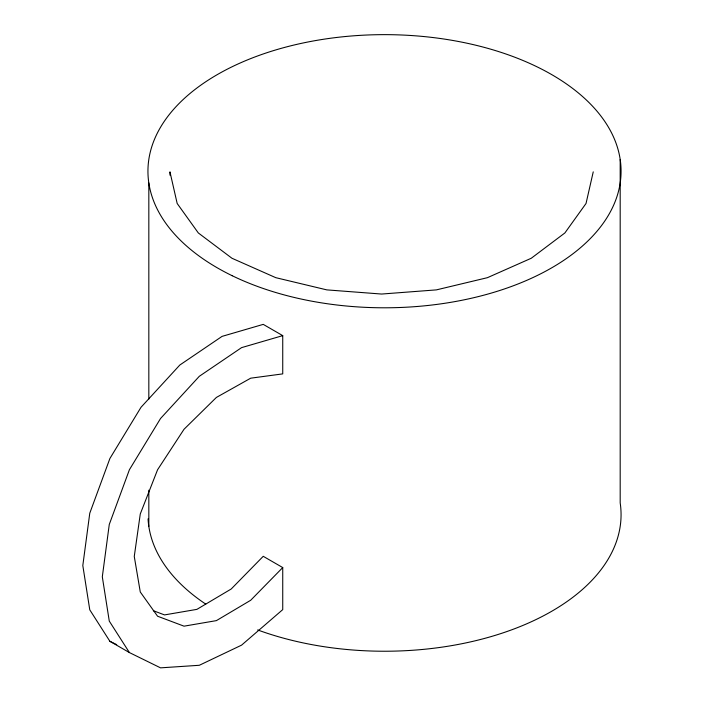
<?xml version="1.0" encoding="UTF-8"?>
<svg xmlns="http://www.w3.org/2000/svg" width="703" height="703" viewBox="0 0 703 703"><rect width="100%" height="100%" fill="white"/><g stroke="black" fill="none" stroke-linecap="round" stroke-linejoin="round"><path stroke-width="1.05" d="M593.244 171.857L586.03 203.483L564.887 232.948L531.257 258.256L487.425 277.676L436.378 289.882L381.606 294.047L326.825 289.882L275.787 277.676L231.955 258.256L198.316 232.948L177.174 203.483L169.959 171.857L169.959 175.144M282.738 567.567L250.707 600.257L216.392 620.626L184.028 626.171L157.569 616.215L140.275 591.988L134.264 556.451L140.275 513.972L157.569 469.762L184.028 429.261L216.392 397.432L250.707 378.179L282.738 373.882L282.738 335.63L263.238 324.373L222.069 336.377L179.819 365.033L141.039 407.248L109.905 458.479L89.773 513.208L82.813 565.537L89.773 609.826L109.905 641.312L129.405 652.569L160.539 667.85L199.318 665.284L241.568 645.152L282.738 609.615L282.738 567.567L263.238 556.31L231.208 589L196.893 609.369L164.528 614.914L153.333 610.705M282.738 335.63L241.568 347.634L199.318 376.29L160.539 418.505L129.405 469.736L109.273 524.464L102.313 576.794L109.273 621.083L129.405 652.569M109.905 641.312L116.716 644.651M620.187 159.484L620.187 502.917A236.559 136.575 0 0 1 507.241 631.417A236.559 136.575 0 0 1 257.676 629.941M148.825 182.956L148.825 399.111M148.825 490.184L148.825 526.398M205.759 604.114A236.559 136.575 0 0 1 148.061 518.858M232.227 275.734A236.559 136.575 0 0 0 617.419 195.1A236.559 136.575 0 0 0 303.872 42.821A236.559 136.575 0 0 0 232.227 275.734"/></g></svg>
